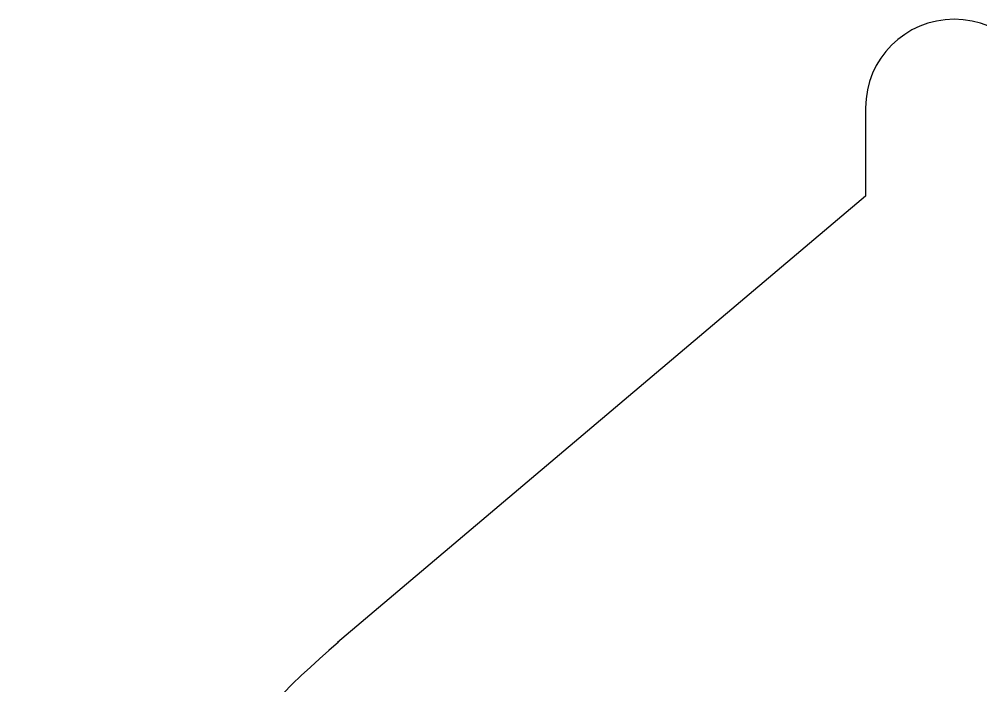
# Model space of a CAD drawing. Extents: x -26.8 to 26.8, y -41.5 to 38.1.
# Drawn here: x -26.81 to 0.76, y 18.98 to 38.1 of the extents above; entities that cross this region are included whole.
import ezdxf

# ---------------------------------------------------------------- set-up
doc = ezdxf.new("R2010")
doc.units = 0
doc.layers.add('22', color=40, linetype='CONTINUOUS')

msp = doc.modelspace()

# ---------------------------------------------------------------- linework, layer by layer
at = {"layer": '22'}
for p, q in [((-2.54, 35.56), (-2.54, 33.02)), ((-2.54, 33.02), (-17.6835, 20.2133))]:
    msp.add_line(p, q, dxfattribs=at)
for centre, radius, start, end in [((0, 35.56), 2.54, 90, 180), ((0, 35.56), 2.54, 0, 90), ((-0.7946, 0.4123), 26.0182, 130.409, 180.1872)]:
    msp.add_arc(centre, radius, start, end, dxfattribs=at)

doc.saveas('drawing.dxf')
